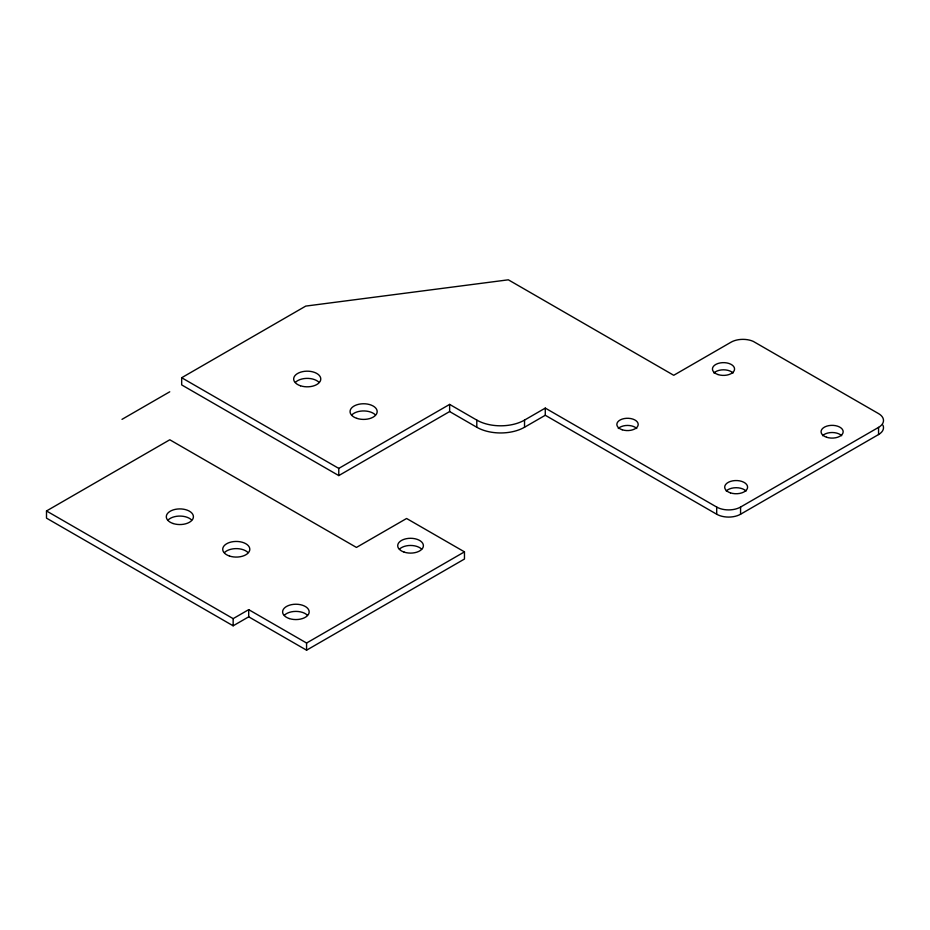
<?xml version="1.0" encoding="UTF-8"?>
<svg xmlns="http://www.w3.org/2000/svg" width="930" height="930" viewBox="0 0 930 930"><rect width="100%" height="100%" fill="white"/><g stroke="black" fill="none" stroke-linecap="round" stroke-linejoin="round"><path stroke-width="1.4" d="M449.632 411.56L449.643 404.399L476.788 420.093A33.759 19.495 0 0 0 524.532 420.093L545.282 408.096L716.693 507.059A16.88 9.742 0 0 0 740.559 507.059L878.559 427.382A16.88 9.742 0 0 0 878.559 413.606L753.23 341.368A16.88 9.742 0 0 0 731.015 342.205L673.727 375.29L508.338 279.814L305.738 306.098L181.676 377.731L181.676 384.904L338.776 475.59L449.632 411.56L476.788 427.254A33.759 19.495 0 0 0 524.532 427.242L545.282 415.268L716.693 514.232A16.88 9.742 0 0 0 740.559 514.232L878.559 434.543A16.88 9.742 0 0 0 882.93 425.126M121.993 419.36L169.748 391.797M46.5 510.965L169.795 439.774L356.446 547.433L406.596 518.487L464.465 551.862L464.465 559.035L306.575 650.186L248.705 616.823L233.151 625.809L46.5 518.138L46.5 510.965L233.151 618.636L248.705 609.65L306.575 643.025L464.465 551.862M338.776 475.59L338.776 468.406L449.643 404.399M181.676 377.731L338.776 468.406M306.575 643.025L306.575 650.186M233.151 618.636L233.151 625.809M878.559 427.382L878.559 434.543M740.571 507.059L740.571 514.232M716.693 507.059L716.693 514.232M545.282 408.096L545.282 415.268M524.532 420.093L524.532 427.242M476.788 420.093L476.788 427.254M248.705 609.65L248.705 616.823M284.382 615.23A13.287 7.673 0 0 1 307.4 615.23M168.121 519.986A13.555 7.824 0 0 1 191.603 519.986M224.514 552.525A13.555 7.824 0 0 1 247.996 552.525M399.435 549.165A12.834 7.405 0 0 1 421.674 549.165M351.877 414.85A13.555 7.824 0 0 1 375.36 414.85M295.484 382.288A13.555 7.824 0 0 1 318.967 382.288M713.926 373A11.055 6.382 0 0 1 733.073 372.988M618.276 428.509A10.683 6.161 0 0 1 636.771 428.509M822.55 435.705A11.055 6.382 0 0 1 841.697 435.705M726.237 491.005A11.451 6.603 0 0 1 746.058 491.005M229.478 556.035A13.555 7.824 0 0 0 249.81 549.258A13.555 7.824 0 0 0 229.478 542.492A13.555 7.824 0 0 0 229.478 556.035M404.132 552.118A12.834 7.405 0 0 0 423.394 545.701A12.834 7.405 0 0 0 404.132 539.284A12.834 7.405 0 0 0 404.132 552.118M173.085 523.509A13.555 7.824 0 0 0 193.417 516.72A13.555 7.824 0 0 0 173.085 509.954A13.555 7.824 0 0 0 173.085 523.509M289.242 618.543A13.287 7.673 0 0 0 309.178 611.894A13.287 7.673 0 0 0 289.242 605.256A13.287 7.673 0 0 0 289.242 618.543M356.841 418.361A13.555 7.824 0 0 0 377.173 411.583A13.555 7.824 0 0 0 356.841 404.806A13.555 7.824 0 0 0 356.841 418.361M300.448 385.776A13.555 7.824 0 0 0 320.78 378.998A13.555 7.824 0 0 0 300.448 372.221A13.555 7.824 0 0 0 300.448 385.776M730.422 492.865A11.451 6.603 0 0 0 747.592 487.146A11.451 6.603 0 0 0 730.422 481.426A11.451 6.603 0 0 0 730.422 492.865M826.596 437.251A11.055 6.382 0 0 0 843.173 431.718A11.055 6.382 0 0 0 826.596 426.196A11.055 6.382 0 0 0 826.596 437.251M622.193 429.765A10.683 6.161 0 0 0 638.201 424.429A10.683 6.161 0 0 0 622.193 419.093A10.683 6.161 0 0 0 622.193 429.765M717.972 374.546A11.055 6.382 0 0 0 734.561 369.012A11.055 6.382 0 0 0 717.972 363.491A11.055 6.382 0 0 0 717.972 374.546"/></g></svg>
